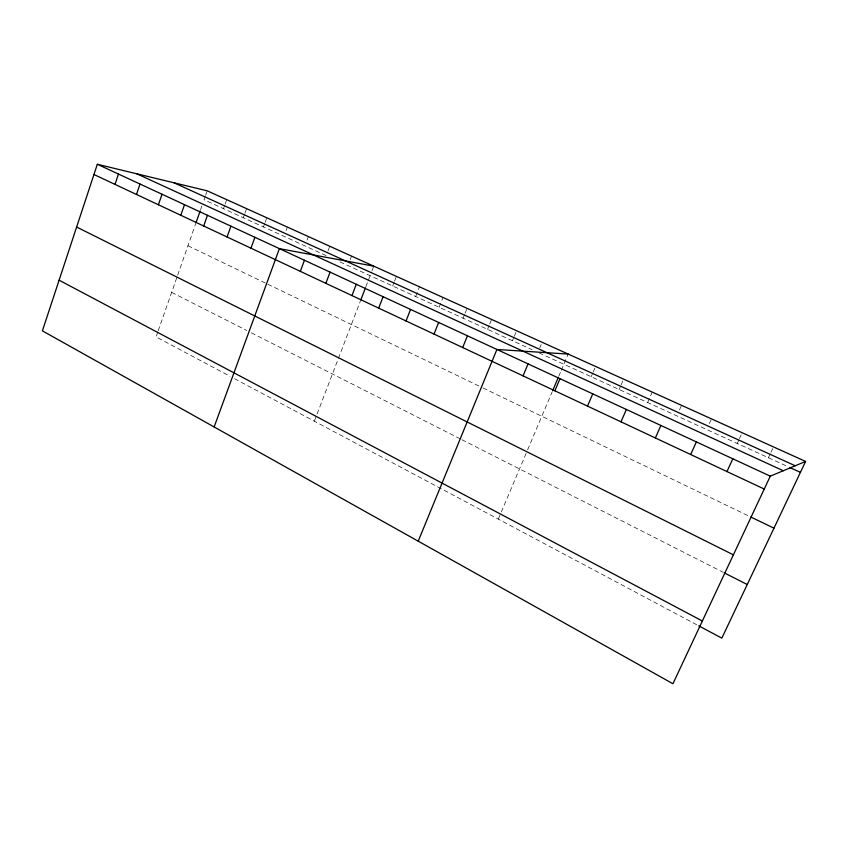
<?xml version="1.0" encoding="UTF-8"?>
<svg xmlns="http://www.w3.org/2000/svg" width="848" height="848" viewBox="0 0 848 848"><rect width="100%" height="100%" fill="white"/><g stroke="black" fill="none" stroke-linecap="round" stroke-linejoin="round"><path stroke-width="0.64" stroke-dasharray="4.24 3.18" d="M157.781 331.96L156.053 336.91L230.031 376.289M158.216 330.72L177.221 276.427M177.656 275.197L195.782 223.384M200.573 209.721L201.877 205.99M205.227 196.418L204.05 199.778L326.247 255.63L327.561 252.11M205.619 195.305L207.188 190.821M223.501 208.672L224.699 205.29M225.091 204.156L226.692 199.64M243.302 217.724L244.521 214.311M244.924 213.177L246.556 208.629M263.463 226.935L264.714 223.501M265.127 222.356L266.781 217.777M286.115 230.55L287.387 227.094M307.082 240.069L308.375 236.581M328.006 250.944L329.755 246.249M350.213 259.658L351.549 256.107M314.332 421.18L316.654 415.128M317.12 413.919L360.283 301.316M365.901 286.666L371.488 272.102M371.943 270.915L373.767 266.155M392.688 285.999L394.087 282.395M394.543 281.197L396.408 276.395M415.7 296.514L419.495 286.836M439.169 307.241L443.048 297.489M463.114 318.18L464.598 314.491M465.086 313.262L467.068 308.354M487.536 329.342L489.328 324.943M489.784 323.841L491.575 319.431M512.457 340.737L513.835 337.409M514.291 336.296L516.58 330.741M539.763 347.881L541.172 344.521M498.285 519.114L500.808 513.135M501.316 511.948L527.127 450.988M527.626 449.8L552.069 392.073M558.737 376.332L560.782 371.488M561.302 370.279L568.16 354.072M591.183 376.713L592.657 373.3M593.144 372.166L595.582 366.463M619.114 389.476L620.609 386.031M621.107 384.886L623.609 379.141M647.649 402.524L652.25 392.094M679.449 410.019L681.548 405.344M709.363 423.608L711.504 418.891M737.219 443.462L738.862 439.889M739.403 438.702L742.148 432.745M768.458 457.74L770.472 453.415M770.98 452.334L773.503 446.928M339.963 261.905L532.109 349.715M539.074 352.895L787.4 466.4M187.959 245.75L266.675 283.688M267.82 284.239L481.993 387.462M483.159 388.024L749.579 516.421M171.635 292.369L246.768 330.497M251.358 332.829L460.771 439.126M461.916 439.709L723.355 572.389M234.546 378.696L697.491 625.167"/><path stroke-width="1.27" d="M97.329 164.258L42.4 330.847L672.941 683.742L770.281 476.163L805.6 461.439L207.188 190.821L97.329 164.258L770.281 476.163M114.999 184.387L118.455 174.052M136.486 194.468L140.015 184.037M158.417 204.76L162.021 194.245M180.815 215.275L184.504 204.665M196.217 222.144L200.139 210.961M203.7 226.013L207.463 215.307M227.073 236.974L230.921 226.172M250.955 248.188L254.898 237.292M214.141 426.968L279.395 248.644L373.767 266.155M300.34 271.36L304.453 260.262M325.865 283.338L330.084 272.134M351.973 295.592L356.287 284.281M360.75 300.097L365.435 287.885M378.696 308.131L383.116 296.715M406.033 320.957L410.559 309.435M434.028 334.091L438.66 322.463M462.69 347.542L467.439 335.808M418.212 541.172L496.917 349.471L568.16 354.072M523.057 375.876L528.05 363.898M552.578 390.864L558.217 377.551M554.857 390.801L559.987 378.696M587.484 406.107L592.752 393.885M620.98 421.816L626.386 409.467M655.356 437.96L660.91 425.473M690.664 454.528L696.378 441.914M726.948 471.552L732.82 458.81M805.6 461.439L721.839 638.131L698.646 625.792M174.02 182.808L795.233 465.764M789.774 467.481L800.427 472.347M136.814 173.808L783.298 470.746M93.958 174.508L764.239 489.052M750.745 516.973L773.97 528.166M76.627 227.041L733.382 554.836M724.489 572.972L747.258 584.526M59.106 280.19L702.356 621.012"/></g></svg>
